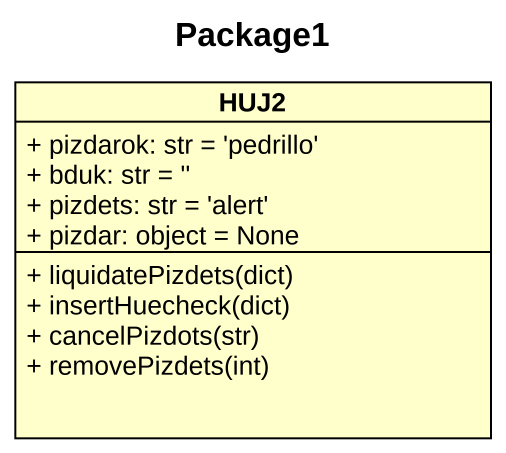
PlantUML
@startuml
title Package1
hide circle
hide empty members
skinparam classAttributeIconSize 0
class HUJ2 {
  + pizdarok: str = 'pedrillo'
  + bduk: str = ''
  + pizdets: str = 'alert'
  + pizdar: object = None
  + liquidatePizdets(dict)
  + insertHuecheck(dict)
  + cancelPizdots(str)
  + removePizdets(int)
}
@enduml
